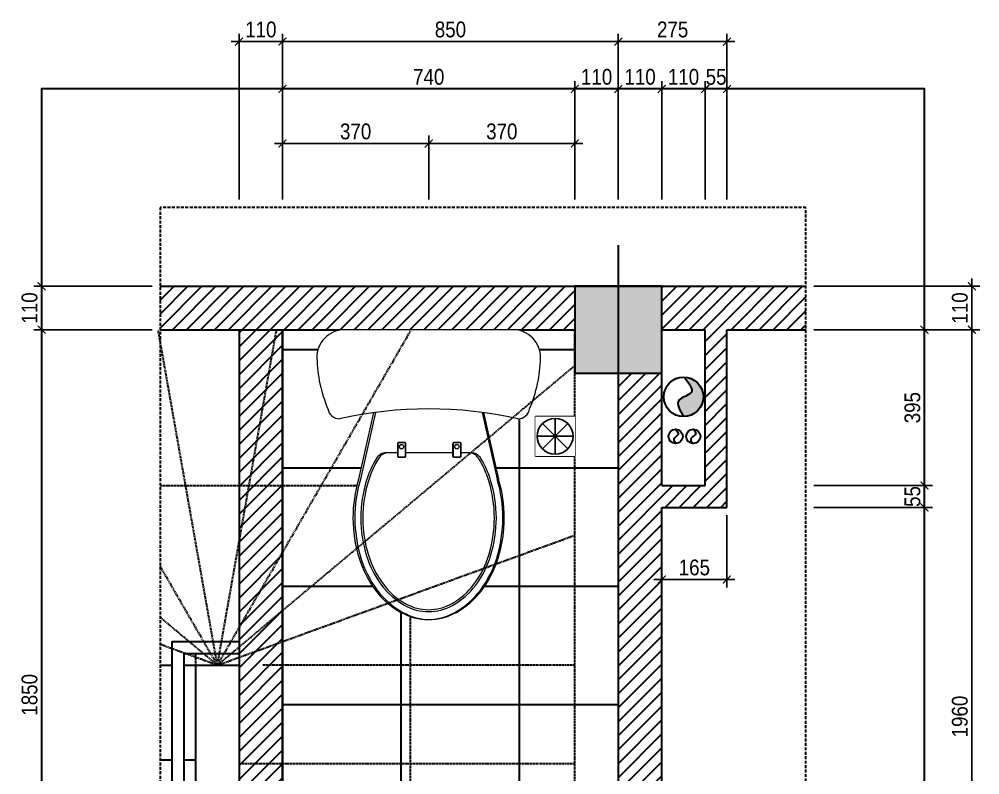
# Model space of a CAD drawing. Header units: millimetres. Extents: x -82962 to 19744, y -138000 to 4535.
# Drawn here: x -9465 to -7034, y -56803 to -54889 of the extents above; entities that cross this region are included whole.
import ezdxf

# ---------------------------------------------------------------- set-up
doc = ezdxf.new("R2010")
doc.units = ezdxf.units.MM
doc.header["$LTSCALE"] = 1000
doc.header["$MEASUREMENT"] = 0
doc.header["$PDMODE"] = 3
doc.linetypes.add('HIDDEN', pattern=[0.375, 0.25, -0.125])
doc.layers.get('0').update_dxf_attribs({"lineweight": 30})
doc.layers.get('DEFPOINTS').update_dxf_attribs({"color": 4, "lineweight": 30})
doc.layers.add('DIM KT', color=9, linetype='Continuous')
doc.layers.add('net-vatlieu', color=250, linetype='Continuous')
doc.layers.add('NOITHAT', color=156, linetype='Continuous', lineweight=5)
doc.layers.add('THAY', color=4, linetype='Continuous', lineweight=30)
doc.styles.add('ARIAL', font='arial.ttf', dxfattribs={"width": 0.85})
doc.dimstyles.new('DIM 1-100', dxfattribs={"dimscale": 0, "dimtxt": 2, "dimasz": 1, "dimexe": 1, "dimexo": 1, "dimgap": 0.5, "dimtad": 1, "dimdec": 4, "dimrnd": 1, "dimdsep": 46, "dimtxsty": 'ARIAL', "dimblk1": 'ARCHTICK', "dimblk2": 'ARCHTICK', "dimsah": 1, "dimcen": 2, "dimdle": 1, "dimclrd": 9, "dimclre": 9, "dimclrt": 1, "dimadec": 0, "dimazin": 0, "dimtfac": 1, "dimtdec": 4, "dimtix": 1, "dimtmove": 2, "dimatfit": 3, "dimldrblk": 'DOT', "dimfxl": 1, "dimtvp": 1, "dimtolj": 1, "dimarcsym": 0})

# ---------------------------------------------------------------- blocks, each defined once
blk = doc.blocks.new('\xadewwwwwww')
blk.add_wipeout([(-213.1, 0), (213.1, 0), (233.3, -3), (243.4, -6.9), (263.2, -21.1), (269.2, -28.1), (275.4, -38), (279.5, -47.7), (283.1, -70), (283.1, -71.7), (282.3, -89.1), (281, -102.3), (278.5, -121), (272.6, -149), (266.6, -170), (254, -205.6), (245.2, -218.5), (225.7, -225.6), (208.9, -222), (184.4, -217.2), (163.5, -213.6), (138.9, -209.9), (148.3, -251.9), (157.9, -294.4), (169.7, -346.4), (186.7, -421.1), (190.6, -455.8), (191.2, -476.9), (190.1, -504.1), (187.4, -528.2), (182.4, -554.4), (177.6, -572.6), (173.1, -586.9), (158.9, -620.4), (149.8, -636.9), (138.5, -654.2), (131.5, -663.6), (112.2, -684.8), (105.5, -690.9), (90.5, -702.9), (80.1, -707.6), (69.9, -716), (55.9, -721.3), (44.4, -725.9), (35.9, -729.6), (24.6, -731.4), (0.3, -734.2), (-23.9, -731.4), (-40.6, -728.5), (-58.7, -719.7), (-70.5, -716), (-82.2, -709), (-99.2, -696.7), (-117.7, -680), (-135.7, -658.9), (-149.7, -638.1), (-167.3, -603.6), (-176.5, -578.4), (-183.1, -553.7), (-190.2, -510.3), (-191.8, -476.9), (-188.2, -427.4), (-185.2, -409.7), (-177.6, -379), (-168.6, -338.9), (-161.4, -307), (-148.2, -248.8), (-139.5, -210), (-151.4, -211.7), (-174.3, -215.4), (-225.7, -225.6), (-236, -223.8), (-245.2, -218.5), (-255.3, -200.4), (-265.1, -174.6), (-275.3, -137.3), (-280.1, -110), (-283.1, -70), (-278.2, -44.2), (-263.2, -21.1), (-248.3, -9.4), (-237.3, -4.3)]).dxf.layer = 'NOITHAT'
at = {"layer": 'NOITHAT'}
for p, q in [((213.1, 0), (-213.1, 0)), ((-139.5, -210), (-177.6, -379)), ((-134.6, -209.4), (-172.9, -379)), ((135.2, -209.4), (173.4, -379)), ((138.9, -209.9), (177, -379)), ((-79.4, -311.6), (-107, -311.6)), ((60.6, -311.6), (-58, -311.6)), ((100.5, -311.6), (82, -311.6))]:
    blk.add_line(p, q, dxfattribs=at)
for points in [[(-61, -285.7), (-76.4, -285.7, 0.414214), (-79.4, -288.7), (-79.4, -320.1, 0.414214), (-76.4, -323.1), (-61, -323.1, 0.414214), (-58, -320.1), (-58, -288.7, 0.414214)], [(-61, -286.6), (-76.4, -286.6, 0.414214), (-78.4, -288.7), (-78.4, -320.1, 0.414214), (-76.4, -322.2), (-61, -322.2, 0.414214), (-58.9, -320.1), (-58.9, -288.7, 0.414214)], [(79, -285.7), (63.6, -285.7, 0.414214), (60.6, -288.7), (60.6, -320.1, 0.414214), (63.6, -323.1), (79, -323.1, 0.414214), (82, -320.1), (82, -288.7, 0.414214)], [(79, -286.6), (63.6, -286.6, 0.414214), (61.6, -288.7), (61.6, -320.1, 0.414214), (63.6, -322.2), (79, -322.2, 0.414214), (81.1, -320.1), (81.1, -288.7, 0.414214)]]:
    blk.add_lwpolyline(points, format="xyb", close=True, dxfattribs=at)
for points in [[(-177.6, -379, 0.072085), (-191.8, -476.9, 0.074875), (-176.5, -578.4, 0.085384), (-135.7, -658.9, 0.106182), (-70.5, -716, 0.127687), (-0.3, -734.2, 0.127687)], [(-172.9, -379, 0.072085), (-187, -476.9, 0.074875), (-171.8, -578.4, 0.085384), (-131, -658.9, 0.106182), (-65.7, -716, 0.127687), (4.5, -734.2, 0.127687)], [(-3.9, -734.2, 0.127687), (66.3, -716, 0.106182), (131.5, -658.9, 0.085384), (172.3, -578.4, 0.074875), (187.6, -476.9, 0.072085), (173.4, -379, 0.066201)], [(-0.3, -734.2, 0.127687), (69.9, -716, 0.106182), (135.1, -658.9, 0.085384), (175.9, -578.4, 0.074875), (191.2, -476.9, 0.072085), (177, -379, 0.066201)]]:
    blk.add_lwpolyline(points, format="xyb", dxfattribs=at)
for centre, radius in [((-68.8, -296.4), 5.81), ((-68.8, -296.4), 5.34), ((71.2, -296.4), 5.81), ((71.2, -296.4), 5.34)]:
    blk.add_circle(centre, radius, dxfattribs=at)
for centre, radius, start, end in [((-213.1, -70), 70, 90, 181.3507), ((213.1, -70), 70, 358.6493, 90), ((67.6, -63.4), 350.8, 181.3507, 202.9903), ((-67.6, -63.4), 350.8, 337.0097, 358.6493), ((-225.7, -195.6), 30, 189.1563, 270), ((0, -1227.2), 1026.7, 77.2987, 102.7013), ((225.7, -195.6), 30, 270, 350.8437), ((-107, -341.6), 30, 90, 148.7509), ((-101.1, -341.6), 30, 90, 147.9236), ((100.5, -341.6), 30, 32.0764, 90), ((106.4, -341.6), 30, 31.2491, 90), ((77.7, -453.7), 246, 148.7509, 162.872), ((77.7, -453.7), 241, 147.9236, 162.872), ((-78.3, -453.7), 241, 17.128, 32.0764), ((-78.3, -453.7), 246, 17.128, 31.2491), ((153, -476.9), 324.8, 162.872, 180), ((153, -476.9), 319.8, 162.872, 180), ((-153.6, -476.9), 319.8, 0, 17.128), ((-153.6, -476.9), 324.8, 0, 17.128), ((153, -476.9), 324.8, 180, 197.128), ((153, -476.9), 319.8, 180, 197.128), ((-153.6, -476.9), 319.8, 342.872, 0), ((-153.6, -476.9), 324.8, 342.872, 0), ((77.7, -500.1), 246, 197.128, 216.6493), ((77.7, -500.1), 241, 197.128, 216.6493), ((-78.3, -500.1), 241, 323.3507, 342.872), ((-78.3, -500.1), 246, 323.3507, 342.872), ((30, -535.6), 186.5, 216.6493, 240.8937), ((30, -535.6), 181.5, 216.6493, 240.8937), ((-30.6, -535.6), 181.5, 299.1063, 323.3507), ((-30.6, -535.6), 186.5, 299.1063, 323.3507), ((-0.3, -590), 124.3, 240.8937, 270), ((-0.3, -590), 119.3, 240.8937, 270), ((-0.3, -590), 119.3, 270, 299.1063), ((-0.3, -590), 124.3, 270, 299.1063)]:
    blk.add_arc(centre, radius, start, end, dxfattribs=at)
blk = doc.blocks.new('_ARCHTICK')
at = {"color": 0, "linetype": 'ByBlock', "const_width": 0.15}
blk.add_lwpolyline([(-0.5, -0.5), (0.5, 0.5)], dxfattribs=at)
blk = doc.blocks.new('*D436')
at = {"layer": 'DEFPOINTS', "color": 0, "ltscale": 0.2, "transparency": 16777216}
for p in [(-8058.8, -55065.8), (-8798.8, -55365.8), (-8058.8, -55365.8)]:
    blk.add_point(p, dxfattribs=at)
at = {"layer": 'THAY', "color": 9, "lineweight": -2, "ltscale": 0.2, "transparency": 16777216}
for p, q in [((-8798.8, -55345.8), (-8798.8, -55045.8)), ((-8058.8, -55345.8), (-8058.8, -55045.8)), ((-8818.8, -55065.8), (-8038.8, -55065.8))]:
    blk.add_line(p, q, dxfattribs=at)
at = {"layer": 'THAY', "color": 9, "lineweight": -2, "ltscale": 0.2, "transparency": 16777216, "xscale": 19.99999999999999, "yscale": 19.99999999999999, "zscale": 19.99999999999999, "rotation": 180}
blk.add_blockref('_ARCHTICK', (-8798.8, -55065.8), dxfattribs=at)
at = {"layer": 'THAY', "color": 9, "lineweight": -2, "ltscale": 0.2, "transparency": 16777216, "xscale": 19.99999999999999, "yscale": 19.99999999999999, "zscale": 19.99999999999999}
blk.add_blockref('_ARCHTICK', (-8058.8, -55065.8), dxfattribs=at)
at = {"layer": 'THAY', "color": 1, "ltscale": 0.2, "transparency": 16777216, "insert": (-8428.8, -55035.4), "char_height": 40, "attachment_point": 5, "style": 'ARIAL'}
blk.add_mtext('\\A1;740', dxfattribs=at)
blk = doc.blocks.new('_DOT')
at = {"color": 0, "linetype": 'ByBlock', "ltscale": 10}
blk.add_line((-0.5, 0), (-1, 0), dxfattribs=at)
at = {"color": 0, "linetype": 'ByBlock', "ltscale": 10, "const_width": 0.5}
blk.add_lwpolyline([(-0.25, 0, 1), (0.25, 0, 1)], format="xyb", close=True, dxfattribs=at)
blk = doc.blocks.new('*D437')
at = {"layer": 'DEFPOINTS', "color": 0, "ltscale": 0.2, "transparency": 16777216}
for p in [(-7948.8, -55065.8), (-8058.8, -55365.8), (-7948.8, -55365.8)]:
    blk.add_point(p, dxfattribs=at)
at = {"layer": 'THAY', "color": 9, "lineweight": -2, "ltscale": 0.2, "transparency": 16777216}
for p, q in [((-8058.8, -55345.8), (-8058.8, -55045.8)), ((-7948.8, -55345.8), (-7948.8, -55045.8)), ((-8078.8, -55065.8), (-7928.8, -55065.8))]:
    blk.add_line(p, q, dxfattribs=at)
at = {"layer": 'THAY', "color": 9, "lineweight": -2, "ltscale": 0.2, "transparency": 16777216, "xscale": 19.99999999999999, "yscale": 19.99999999999999, "zscale": 19.99999999999999, "rotation": 180}
blk.add_blockref('_ARCHTICK', (-8058.8, -55065.8), dxfattribs=at)
at = {"layer": 'THAY', "color": 9, "lineweight": -2, "ltscale": 0.2, "transparency": 16777216, "xscale": 19.99999999999999, "yscale": 19.99999999999999, "zscale": 19.99999999999999}
blk.add_blockref('_ARCHTICK', (-7948.8, -55065.8), dxfattribs=at)
at = {"layer": 'THAY', "color": 1, "ltscale": 0.2, "transparency": 16777216, "insert": (-8003.8, -55035.4), "char_height": 40, "attachment_point": 5, "style": 'ARIAL'}
blk.add_mtext('\\A1;110', dxfattribs=at)
blk = doc.blocks.new('*D438')
at = {"layer": 'DEFPOINTS', "color": 0, "ltscale": 0.2, "transparency": 16777216}
for p in [(-7838.8, -55065.8), (-7948.8, -55365.8), (-7838.8, -55365.8)]:
    blk.add_point(p, dxfattribs=at)
at = {"layer": 'THAY', "color": 9, "lineweight": -2, "ltscale": 0.2, "transparency": 16777216}
for p, q in [((-7948.8, -55345.8), (-7948.8, -55045.8)), ((-7838.8, -55345.8), (-7838.8, -55045.8)), ((-7968.8, -55065.8), (-7818.8, -55065.8))]:
    blk.add_line(p, q, dxfattribs=at)
at = {"layer": 'THAY', "color": 9, "lineweight": -2, "ltscale": 0.2, "transparency": 16777216, "xscale": 19.99999999999999, "yscale": 19.99999999999999, "zscale": 19.99999999999999, "rotation": 180}
blk.add_blockref('_ARCHTICK', (-7948.8, -55065.8), dxfattribs=at)
at = {"layer": 'THAY', "color": 9, "lineweight": -2, "ltscale": 0.2, "transparency": 16777216, "xscale": 19.99999999999999, "yscale": 19.99999999999999, "zscale": 19.99999999999999}
blk.add_blockref('_ARCHTICK', (-7838.8, -55065.8), dxfattribs=at)
at = {"layer": 'THAY', "color": 1, "ltscale": 0.2, "transparency": 16777216, "insert": (-7893.8, -55035.4), "char_height": 40, "attachment_point": 5, "style": 'ARIAL'}
blk.add_mtext('\\A1;110', dxfattribs=at)
blk = doc.blocks.new('*D439')
at = {"layer": 'DEFPOINTS', "color": 0, "ltscale": 0.2, "transparency": 16777216}
for p in [(-7728.8, -55065.8), (-7838.8, -55365.8), (-7728.8, -55365.8)]:
    blk.add_point(p, dxfattribs=at)
at = {"layer": 'THAY', "color": 9, "lineweight": -2, "ltscale": 0.2, "transparency": 16777216}
for p, q in [((-7838.8, -55345.8), (-7838.8, -55045.8)), ((-7728.8, -55345.8), (-7728.8, -55045.8)), ((-7858.8, -55065.8), (-7708.8, -55065.8))]:
    blk.add_line(p, q, dxfattribs=at)
at = {"layer": 'THAY', "color": 9, "lineweight": -2, "ltscale": 0.2, "transparency": 16777216, "xscale": 19.99999999999999, "yscale": 19.99999999999999, "zscale": 19.99999999999999, "rotation": 180}
blk.add_blockref('_ARCHTICK', (-7838.8, -55065.8), dxfattribs=at)
at = {"layer": 'THAY', "color": 9, "lineweight": -2, "ltscale": 0.2, "transparency": 16777216, "xscale": 19.99999999999999, "yscale": 19.99999999999999, "zscale": 19.99999999999999}
blk.add_blockref('_ARCHTICK', (-7728.8, -55065.8), dxfattribs=at)
at = {"layer": 'THAY', "color": 1, "ltscale": 0.2, "transparency": 16777216, "insert": (-7783.8, -55035.4), "char_height": 40, "attachment_point": 5, "style": 'ARIAL'}
blk.add_mtext('\\A1;110', dxfattribs=at)
blk = doc.blocks.new('*D440')
at = {"layer": 'DEFPOINTS', "color": 0, "ltscale": 0.2, "transparency": 16777216}
for p in [(-7673.8, -55065.8), (-7728.8, -55365.8), (-7673.8, -55365.8)]:
    blk.add_point(p, dxfattribs=at)
at = {"layer": 'THAY', "color": 9, "lineweight": -2, "ltscale": 0.2, "transparency": 16777216}
for p, q in [((-7728.8, -55345.8), (-7728.8, -55045.8)), ((-7673.8, -55345.8), (-7673.8, -55045.8)), ((-7728.8, -55065.8), (-7748.8, -55065.8)), ((-7728.8, -55065.8), (-7673.8, -55065.8)), ((-7673.8, -55065.8), (-7653.8, -55065.8))]:
    blk.add_line(p, q, dxfattribs=at)
at = {"layer": 'THAY', "color": 9, "lineweight": -2, "ltscale": 0.2, "transparency": 16777216, "xscale": 19.99999999999999, "yscale": 19.99999999999999, "zscale": 19.99999999999999}
blk.add_blockref('_ARCHTICK', (-7728.8, -55065.8), dxfattribs=at)
at = {"layer": 'THAY', "color": 9, "lineweight": -2, "ltscale": 0.2, "transparency": 16777216, "xscale": 19.99999999999999, "yscale": 19.99999999999999, "zscale": 19.99999999999999, "rotation": 180}
blk.add_blockref('_ARCHTICK', (-7673.8, -55065.8), dxfattribs=at)
at = {"layer": 'THAY', "color": 1, "ltscale": 0.2, "transparency": 16777216, "insert": (-7701.3, -55035.5), "char_height": 40, "attachment_point": 5, "style": 'ARIAL'}
blk.add_mtext('\\A1;55', dxfattribs=at)
blk = doc.blocks.new('*D441')
at = {"layer": 'DEFPOINTS', "color": 0, "ltscale": 0.2, "transparency": 16777216}
for p in [(-7948.8, -54945.8), (-8798.8, -55365.8), (-7948.8, -55365.8)]:
    blk.add_point(p, dxfattribs=at)
at = {"layer": 'THAY', "color": 9, "lineweight": -2, "ltscale": 0.2, "transparency": 16777216}
for p, q in [((-8798.8, -55345.8), (-8798.8, -54925.8)), ((-7948.8, -55345.8), (-7948.8, -54925.8)), ((-8818.8, -54945.8), (-7928.8, -54945.8))]:
    blk.add_line(p, q, dxfattribs=at)
at = {"layer": 'THAY', "color": 9, "lineweight": -2, "ltscale": 0.2, "transparency": 16777216, "xscale": 19.99999999999999, "yscale": 19.99999999999999, "zscale": 19.99999999999999, "rotation": 180}
blk.add_blockref('_ARCHTICK', (-8798.8, -54945.8), dxfattribs=at)
at = {"layer": 'THAY', "color": 9, "lineweight": -2, "ltscale": 0.2, "transparency": 16777216, "xscale": 19.99999999999999, "yscale": 19.99999999999999, "zscale": 19.99999999999999}
blk.add_blockref('_ARCHTICK', (-7948.8, -54945.8), dxfattribs=at)
at = {"layer": 'THAY', "color": 1, "ltscale": 0.2, "transparency": 16777216, "insert": (-8373.8, -54915.4), "char_height": 40, "attachment_point": 5, "style": 'ARIAL'}
blk.add_mtext('\\A1;850', dxfattribs=at)
blk = doc.blocks.new('*D442')
at = {"layer": 'DEFPOINTS', "color": 0, "ltscale": 0.2, "transparency": 16777216}
for p in [(-8908.8, -54945.8), (-8908.8, -55365.8), (-8798.8, -55365.8)]:
    blk.add_point(p, dxfattribs=at)
at = {"layer": 'THAY', "color": 9, "lineweight": -2, "ltscale": 0.2, "transparency": 16777216}
for p, q in [((-8908.8, -55345.8), (-8908.8, -54925.8)), ((-8798.8, -55345.8), (-8798.8, -54925.8)), ((-8778.8, -54945.8), (-8928.8, -54945.8))]:
    blk.add_line(p, q, dxfattribs=at)
at = {"layer": 'THAY', "color": 9, "lineweight": -2, "ltscale": 0.2, "transparency": 16777216, "xscale": 19.99999999999999, "yscale": 19.99999999999999, "zscale": 19.99999999999999, "rotation": 180}
blk.add_blockref('_ARCHTICK', (-8908.8, -54945.8), dxfattribs=at)
at = {"layer": 'THAY', "color": 9, "lineweight": -2, "ltscale": 0.2, "transparency": 16777216, "xscale": 19.99999999999999, "yscale": 19.99999999999999, "zscale": 19.99999999999999}
blk.add_blockref('_ARCHTICK', (-8798.8, -54945.8), dxfattribs=at)
at = {"layer": 'THAY', "color": 1, "ltscale": 0.2, "transparency": 16777216, "insert": (-8853.8, -54915.4), "char_height": 40, "attachment_point": 5, "style": 'ARIAL'}
blk.add_mtext('\\A1;110', dxfattribs=at)
blk = doc.blocks.new('*D443')
at = {"layer": 'DEFPOINTS', "color": 0, "ltscale": 0.2, "transparency": 16777216}
for p in [(-7673.8, -54945.8), (-7948.8, -55365.8), (-7673.8, -55365.8)]:
    blk.add_point(p, dxfattribs=at)
at = {"layer": 'THAY', "color": 9, "lineweight": -2, "ltscale": 0.2, "transparency": 16777216}
for p, q in [((-7948.8, -55345.8), (-7948.8, -54925.8)), ((-7673.8, -55345.8), (-7673.8, -54925.8)), ((-7968.8, -54945.8), (-7653.8, -54945.8))]:
    blk.add_line(p, q, dxfattribs=at)
at = {"layer": 'THAY', "color": 9, "lineweight": -2, "ltscale": 0.2, "transparency": 16777216, "xscale": 20, "yscale": 20, "zscale": 20, "rotation": 180}
blk.add_blockref('_ARCHTICK', (-7948.8, -54945.8), dxfattribs=at)
at = {"layer": 'THAY', "color": 9, "lineweight": -2, "ltscale": 0.2, "transparency": 16777216, "xscale": 20, "yscale": 20, "zscale": 20}
blk.add_blockref('_ARCHTICK', (-7673.8, -54945.8), dxfattribs=at)
at = {"layer": 'THAY', "color": 1, "ltscale": 0.2, "transparency": 16777216, "insert": (-7811.3, -54915.4), "char_height": 40, "attachment_point": 5, "style": 'ARIAL'}
blk.add_mtext('\\A1;275', dxfattribs=at)
blk = doc.blocks.new('*D444')
at = {"layer": 'DEFPOINTS', "color": 0, "ltscale": 0.2, "transparency": 16777216}
for p in [(-7473.8, -55565.8), (-7473.8, -55675.8), (-7053.8, -55675.8)]:
    blk.add_point(p, dxfattribs=at)
at = {"layer": 'THAY', "color": 9, "lineweight": -2, "ltscale": 0.2, "transparency": 16777216}
for p, q in [((-7053.8, -55545.8), (-7053.8, -55695.8)), ((-7453.8, -55565.8), (-7033.8, -55565.8)), ((-7453.8, -55675.8), (-7033.8, -55675.8))]:
    blk.add_line(p, q, dxfattribs=at)
at = {"layer": 'THAY', "color": 9, "lineweight": -2, "ltscale": 0.2, "transparency": 16777216, "xscale": 20, "yscale": 20, "zscale": 20}
for p, rotation in [((-7053.8, -55565.8), 90), ((-7053.8, -55675.8), 270)]:
    blk.add_blockref('_ARCHTICK', p, dxfattribs=dict(at, rotation=rotation))
at = {"layer": 'THAY', "color": 1, "ltscale": 0.2, "transparency": 16777216, "insert": (-7084.2, -55620.8), "char_height": 40, "attachment_point": 5, "rotation": 90, "style": 'ARIAL'}
blk.add_mtext('\\A1;110', dxfattribs=at)
blk = doc.blocks.new('*D445')
at = {"layer": 'DEFPOINTS', "color": 0, "ltscale": 0.2, "transparency": 16777216}
for p in [(-7473.8, -55675.8), (-7473.8, -56070.8), (-7173.8, -56070.8)]:
    blk.add_point(p, dxfattribs=at)
at = {"layer": 'THAY', "color": 9, "lineweight": -2, "ltscale": 0.2, "transparency": 16777216}
for p, q in [((-7173.8, -55655.8), (-7173.8, -56090.8)), ((-7453.8, -55675.8), (-7153.8, -55675.8)), ((-7453.8, -56070.8), (-7153.8, -56070.8))]:
    blk.add_line(p, q, dxfattribs=at)
at = {"layer": 'THAY', "color": 9, "lineweight": -2, "ltscale": 0.2, "transparency": 16777216, "xscale": 20, "yscale": 20, "zscale": 20}
for p, rotation in [((-7173.8, -55675.8), 90), ((-7173.8, -56070.8), 270)]:
    blk.add_blockref('_ARCHTICK', p, dxfattribs=dict(at, rotation=rotation))
at = {"layer": 'THAY', "color": 1, "ltscale": 0.2, "transparency": 16777216, "insert": (-7204.2, -55873.3), "char_height": 40, "attachment_point": 5, "rotation": 90, "style": 'ARIAL'}
blk.add_mtext('\\A1;395', dxfattribs=at)
blk = doc.blocks.new('*D446')
at = {"layer": 'DEFPOINTS', "color": 0, "ltscale": 0.2, "transparency": 16777216}
for p in [(-7473.8, -56070.8), (-7473.8, -56125.8), (-7173.8, -56125.8)]:
    blk.add_point(p, dxfattribs=at)
at = {"layer": 'THAY', "color": 9, "lineweight": -2, "ltscale": 0.2, "transparency": 16777216}
for p, q in [((-7453.8, -56070.8), (-7153.8, -56070.8)), ((-7173.8, -56070.8), (-7173.8, -56050.8)), ((-7173.8, -56070.8), (-7173.8, -56125.8)), ((-7453.8, -56125.8), (-7153.8, -56125.8)), ((-7173.8, -56125.8), (-7173.8, -56145.8))]:
    blk.add_line(p, q, dxfattribs=at)
at = {"layer": 'THAY', "color": 9, "lineweight": -2, "ltscale": 0.2, "transparency": 16777216, "xscale": 20, "yscale": 20, "zscale": 20}
for p, rotation in [((-7173.8, -56070.8), 270), ((-7173.8, -56125.8), 90)]:
    blk.add_blockref('_ARCHTICK', p, dxfattribs=dict(at, rotation=rotation))
at = {"layer": 'THAY', "color": 1, "ltscale": 0.2, "transparency": 16777216, "insert": (-7204.1, -56098.3), "char_height": 40, "attachment_point": 5, "rotation": 90, "style": 'ARIAL'}
blk.add_mtext('\\A1;55', dxfattribs=at)
blk = doc.blocks.new('*D447')
at = {"layer": 'DEFPOINTS', "color": 0, "ltscale": 0.2, "transparency": 16777216}
for p in [(-7473.8, -56125.8), (-7473.8, -57635.8), (-7173.8, -57635.8)]:
    blk.add_point(p, dxfattribs=at)
at = {"layer": 'THAY', "color": 9, "lineweight": -2, "ltscale": 0.2, "transparency": 16777216}
for p, q in [((-7173.8, -56105.8), (-7173.8, -57655.8)), ((-7453.8, -56125.8), (-7153.8, -56125.8)), ((-7453.8, -57635.8), (-7153.8, -57635.8))]:
    blk.add_line(p, q, dxfattribs=at)
at = {"layer": 'THAY', "color": 9, "lineweight": -2, "ltscale": 0.2, "transparency": 16777216, "xscale": 20, "yscale": 20, "zscale": 20}
for p, rotation in [((-7173.8, -56125.8), 90), ((-7173.8, -57635.8), 270)]:
    blk.add_blockref('_ARCHTICK', p, dxfattribs=dict(at, rotation=rotation))
at = {"layer": 'THAY', "color": 1, "ltscale": 0.2, "transparency": 16777216, "insert": (-7204.2, -56880.8), "char_height": 40, "attachment_point": 5, "rotation": 90, "style": 'ARIAL'}
blk.add_mtext('\\A1;1510', dxfattribs=at)
blk = doc.blocks.new('*D448')
at = {"layer": 'DEFPOINTS', "color": 0, "ltscale": 0.2, "transparency": 16777216}
for p in [(-7473.8, -55675.8), (-7053.8, -55675.8), (-7473.8, -57635.8)]:
    blk.add_point(p, dxfattribs=at)
at = {"layer": 'THAY', "color": 9, "lineweight": -2, "ltscale": 0.2, "transparency": 16777216}
for p, q in [((-7053.8, -57655.8), (-7053.8, -55655.8)), ((-7453.8, -55675.8), (-7033.8, -55675.8)), ((-7453.8, -57635.8), (-7033.8, -57635.8))]:
    blk.add_line(p, q, dxfattribs=at)
at = {"layer": 'THAY', "color": 9, "lineweight": -2, "ltscale": 0.2, "transparency": 16777216, "xscale": 20, "yscale": 20, "zscale": 20}
for p, rotation in [((-7053.8, -55675.8), 90), ((-7053.8, -57635.8), 270)]:
    blk.add_blockref('_ARCHTICK', p, dxfattribs=dict(at, rotation=rotation))
at = {"layer": 'THAY', "color": 1, "ltscale": 0.2, "transparency": 16777216, "insert": (-7084.2, -56655.8), "char_height": 40, "attachment_point": 5, "rotation": 90, "style": 'ARIAL'}
blk.add_mtext('\\A1;1960', dxfattribs=at)
blk = doc.blocks.new('*D449')
at = {"layer": 'DEFPOINTS', "color": 0, "ltscale": 0.2, "transparency": 16777216}
for p in [(-9108.8, -55565.8), (-9408.8, -55675.8), (-9108.8, -55675.8)]:
    blk.add_point(p, dxfattribs=at)
at = {"layer": 'THAY', "color": 9, "lineweight": -2, "ltscale": 0.2, "transparency": 16777216}
for p, q in [((-9408.8, -55545.8), (-9408.8, -55695.8)), ((-9128.8, -55565.8), (-9428.8, -55565.8)), ((-9128.8, -55675.8), (-9428.8, -55675.8))]:
    blk.add_line(p, q, dxfattribs=at)
at = {"layer": 'THAY', "color": 9, "lineweight": -2, "ltscale": 0.2, "transparency": 16777216, "xscale": 20, "yscale": 20, "zscale": 20}
for p, rotation in [((-9408.8, -55565.8), 90), ((-9408.8, -55675.8), 270)]:
    blk.add_blockref('_ARCHTICK', p, dxfattribs=dict(at, rotation=rotation))
at = {"layer": 'THAY', "color": 1, "ltscale": 0.2, "transparency": 16777216, "insert": (-9439.2, -55620.8), "char_height": 40, "attachment_point": 5, "rotation": 90, "style": 'ARIAL'}
blk.add_mtext('\\A1;110', dxfattribs=at)
blk = doc.blocks.new('*D450')
at = {"layer": 'DEFPOINTS', "color": 0, "ltscale": 0.2, "transparency": 16777216}
for p in [(-9108.8, -55675.8), (-9408.8, -57525.8), (-9108.8, -57525.8)]:
    blk.add_point(p, dxfattribs=at)
at = {"layer": 'THAY', "color": 9, "lineweight": -2, "ltscale": 0.2, "transparency": 16777216}
for p, q in [((-9408.8, -55655.8), (-9408.8, -57545.8)), ((-9128.8, -55675.8), (-9428.8, -55675.8)), ((-9128.8, -57525.8), (-9428.8, -57525.8))]:
    blk.add_line(p, q, dxfattribs=at)
at = {"layer": 'THAY', "color": 9, "lineweight": -2, "ltscale": 0.2, "transparency": 16777216, "xscale": 20, "yscale": 20, "zscale": 20}
for p, rotation in [((-9408.8, -55675.8), 90), ((-9408.8, -57525.8), 270)]:
    blk.add_blockref('_ARCHTICK', p, dxfattribs=dict(at, rotation=rotation))
at = {"layer": 'THAY', "color": 1, "ltscale": 0.2, "transparency": 16777216, "insert": (-9439.2, -56600.8), "char_height": 40, "attachment_point": 5, "rotation": 90, "style": 'ARIAL'}
blk.add_mtext('\\A1;1850', dxfattribs=at)
blk = doc.blocks.new('*D452')
at = {"layer": 'DEFPOINTS', "color": 0, "ltscale": 0.2, "transparency": 16777216}
for p in [(-8428.8, -55204.1), (-8798.8, -55365.8), (-8428.8, -55365.8)]:
    blk.add_point(p, dxfattribs=at)
at = {"layer": 'THAY', "color": 9, "lineweight": -2, "ltscale": 0.2, "transparency": 16777216}
for p, q in [((-8798.8, -55345.8), (-8798.8, -55184.1)), ((-8428.8, -55345.8), (-8428.8, -55184.1)), ((-8818.8, -55204.1), (-8408.8, -55204.1))]:
    blk.add_line(p, q, dxfattribs=at)
at = {"layer": 'THAY', "color": 9, "lineweight": -2, "ltscale": 0.2, "transparency": 16777216, "xscale": 20, "yscale": 20, "zscale": 20, "rotation": 180}
blk.add_blockref('_ARCHTICK', (-8798.8, -55204.1), dxfattribs=at)
at = {"layer": 'THAY', "color": 9, "lineweight": -2, "ltscale": 0.2, "transparency": 16777216, "xscale": 20, "yscale": 20, "zscale": 20}
blk.add_blockref('_ARCHTICK', (-8428.8, -55204.1), dxfattribs=at)
at = {"layer": 'THAY', "color": 1, "ltscale": 0.2, "transparency": 16777216, "insert": (-8613.8, -55173.7), "char_height": 40, "attachment_point": 5, "style": 'ARIAL'}
blk.add_mtext('\\A1;370', dxfattribs=at)
blk = doc.blocks.new('*D453')
at = {"layer": 'DEFPOINTS', "color": 0, "ltscale": 0.2, "transparency": 16777216}
for p in [(-8058.8, -55204.1), (-8428.8, -55365.8), (-8058.8, -55365.8)]:
    blk.add_point(p, dxfattribs=at)
at = {"layer": 'THAY', "color": 9, "lineweight": -2, "ltscale": 0.2, "transparency": 16777216}
for p, q in [((-8428.8, -55345.8), (-8428.8, -55184.1)), ((-8058.8, -55345.8), (-8058.8, -55184.1)), ((-8448.8, -55204.1), (-8038.8, -55204.1))]:
    blk.add_line(p, q, dxfattribs=at)
at = {"layer": 'THAY', "color": 9, "lineweight": -2, "ltscale": 0.2, "transparency": 16777216, "xscale": 20, "yscale": 20, "zscale": 20, "rotation": 180}
blk.add_blockref('_ARCHTICK', (-8428.8, -55204.1), dxfattribs=at)
at = {"layer": 'THAY', "color": 9, "lineweight": -2, "ltscale": 0.2, "transparency": 16777216, "xscale": 20, "yscale": 20, "zscale": 20}
blk.add_blockref('_ARCHTICK', (-8058.8, -55204.1), dxfattribs=at)
at = {"layer": 'THAY', "color": 1, "ltscale": 0.2, "transparency": 16777216, "insert": (-8243.8, -55173.7), "char_height": 40, "attachment_point": 5, "style": 'ARIAL'}
blk.add_mtext('\\A1;370', dxfattribs=at)
blk = doc.blocks.new('*D460')
at = {"layer": 'DEFPOINTS', "color": 0, "ltscale": 0.2, "transparency": 16777216}
for p in [(-7838.8, -56125.8), (-7673.8, -56125.8), (-7673.8, -56308.7)]:
    blk.add_point(p, dxfattribs=at)
at = {"layer": 'THAY', "color": 9, "lineweight": -2, "ltscale": 0.2, "transparency": 16777216}
for p, q in [((-7838.8, -56145.8), (-7838.8, -56328.7)), ((-7673.8, -56145.8), (-7673.8, -56328.7)), ((-7858.8, -56308.7), (-7653.8, -56308.7))]:
    blk.add_line(p, q, dxfattribs=at)
at = {"layer": 'THAY', "color": 9, "lineweight": -2, "ltscale": 0.2, "transparency": 16777216, "xscale": 20.00000000000004, "yscale": 20.00000000000004, "zscale": 20.00000000000004, "rotation": 180}
blk.add_blockref('_ARCHTICK', (-7838.8, -56308.7), dxfattribs=at)
at = {"layer": 'THAY', "color": 9, "lineweight": -2, "ltscale": 0.2, "transparency": 16777216, "xscale": 20.00000000000004, "yscale": 20.00000000000004, "zscale": 20.00000000000004}
blk.add_blockref('_ARCHTICK', (-7673.8, -56308.7), dxfattribs=at)
at = {"layer": 'THAY', "color": 1, "ltscale": 0.2, "transparency": 16777216, "insert": (-7756.3, -56278.3), "char_height": 40, "attachment_point": 5, "style": 'ARIAL'}
blk.add_mtext('\\A1;165', dxfattribs=at)
blk = doc.blocks.new('thoat san')
at = {"layer": 'DIM KT', "ltscale": 0.2}
blk.add_lwpolyline([(11118.2, -57204.1), (11218.2, -57204.1), (11218.2, -57104.1), (11118.2, -57104.1)], close=True, dxfattribs=at)
at = {"ltscale": 0.2}
blk.add_wipeout([(11118.2, -57104.1), (11218.2, -57104.1), (11218.2, -57204.1), (11118.2, -57204.1)], dxfattribs=at).dxf.layer = 'DIM KT'
at = {"layer": 'DIM KT', "ltscale": 0.2}
blk.add_circle((11168.2, -57154.1), 45.3, dxfattribs=at)
at = {"layer": 'net-vatlieu', "ltscale": 0.2}
for p in [(11168.2, -57108.8), (11136.1, -57122.1), (11200.2, -57122.1), (11122.8, -57154.1), (11136.1, -57186.1), (11213.5, -57154.1), (11168.2, -57199.4), (11200.2, -57186.1)]:
    blk.add_line(p, (11168.2, -57154.1), dxfattribs=at)

msp = doc.modelspace()

# ---------------------------------------------------------------- hatches: boundary and pattern name
at = {"layer": 'THAY', "ltscale": 0.2}
h = msp.add_hatch(dxfattribs=at)
h.set_pattern_fill('ANSI31', color=256, scale=200, style=0, double=1)
h.paths.add_polyline_path([(-8058.77652, -55565.81214), (-9108.77652, -55565.81214), (-9108.77652, -55675.81214), (-8058.77652, -55675.81214)])
h = msp.add_hatch(dxfattribs=at)
h.set_pattern_fill('ANSI31', color=256, scale=200, style=0, double=1)
h.paths.add_polyline_path([(-7473.77652, -55565.81214), (-7838.77652, -55565.81214), (-7838.77652, -55675.81214), (-7728.77652, -55675.81214), (-7673.77652, -55675.81214), (-7473.77652, -55675.81214)])
h.paths.add_polyline_path([(-7673.77652, -55675.81214), (-7728.77652, -55675.81214), (-7728.77652, -56070.81214), (-7838.77652, -56070.81214), (-7838.77652, -55785.81214), (-7948.77652, -55785.81214), (-7948.77652, -57635.81214), (-7838.77652, -57635.81214), (-7838.77652, -56125.81214), (-7673.77652, -56125.81214)])
h.paths.add_polyline_path([(-7948.77652, -57525.81214), (-8058.77652, -57525.81214), (-8058.77652, -57635.81214), (-7948.77652, -57635.81214)])
h.paths.add_polyline_path([(-8798.77652, -55675.81214), (-8908.77652, -55675.81214), (-8908.77652, -57635.81214), (-8798.77652, -57635.81214)])
at = {"layer": 'THAY', "linetype": 'Continuous'}
msp.add_hatch(color=256, dxfattribs=at).paths.add_polyline_path([(-7838.77652, -55565.81214), (-8058.77652, -55565.81214), (-8058.77652, -55785.81214), (-7838.77652, -55785.81214)])
at = {"layer": 'THAY', "ltscale": 0.2}
h = msp.add_hatch(dxfattribs=at)
h.set_pattern_fill('_USER', color=256, scale=300, style=0, double=1, pattern_type=0)
h.set_pattern_definition([(0, (-8798.78, -57525.8), (0, 300), []), (90, (-8798.78, -57525.8), (-300, 2e-14), [])])
h.paths.add_polyline_path([(-7948.77652, -55785.81214), (-8058.77652, -55785.81214), (-8058.77652, -55675.81214), (-8215.64215, -55675.81214, -0.4211354459), (-8145.66161, -55747.46223, -0.0947020675), (-8173.42671, -55876.2015, -0.368145052), (-8203.04445, -55901.42767, 0.021504955), (-8289.91233, -55885.73916), (-8251.76331, -56054.77744, -0.0720848625), (-8237.57732, -56152.66404, -0.07487463), (-8252.87011, -56254.2142, -0.0853843489), (-8293.66637, -56334.66736, -0.106182375), (-8358.90758, -56391.83902, -0.1276873859), (-8429.07732, -56410.0556, -0.1276873859), (-8499.24705, -56391.83902, -0.106182375), (-8564.48826, -56334.66736, -0.0853843489), (-8605.28452, -56254.2142, -0.07487463), (-8620.57732, -56152.66404, -0.0720848625), (-8606.39132, -56054.77744), (-8568.25553, -55885.82328, 0.0213537746), (-8654.50858, -55901.42767, -0.368145052), (-8684.12632, -55876.2015, -0.0947019797), (-8711.89142, -55747.46235, -0.4211359589), (-8641.91088, -55675.81214), (-8798.77652, -55675.81214), (-8798.77652, -57525.81214), (-8738.77652, -57525.81214), (-8118.77652, -57525.81214), (-8058.77652, -57525.81214), (-7948.77652, -57525.81214), (-7948.77652, -57333.25388, -0.3359133755), (-8115.55065, -57432.67488, -0.143177867), (-8187.84579, -57411.53948, -0.1071751254), (-8255.96035, -57343.83477, -0.0783343642), (-8296.5653, -57252.54912, -0.0656394596), (-8311.95672, -57135.81214, -0.0656394596), (-8296.5653, -57019.07517, -0.0783343642), (-8255.96035, -56927.78952, -0.1071751254), (-8187.84579, -56860.08481, -0.143177867), (-8115.55065, -56838.94941, -0.3359133755), (-7948.77652, -56938.37041)])
at = {"layer": 'THAY', "linetype": 'Continuous'}
h = msp.add_hatch(color=256, dxfattribs=at)
edge = h.paths.add_edge_path()
edge.add_spline(control_points=[(-7782.37622, -55795.85692), (-7770.28221, -55810.93317), (-7748.05817, -55838.63738), (-7811.02819, -55850.65577), (-7793.28545, -55879.92901), (-7783.64031, -55895.84227)], knot_values=[0, 0, 0, 0, 43.0954372189, 79.1924680076, 122.1881183082, 122.1881183082, 122.1881183082, 122.1881183082], degree=3, periodic=0)
edge.add_arc((-7783.58545, -55845.8423), 50, 269.93713879, 360)
edge.add_arc((-7783.58545, -55845.8423), 50, 360, 448.61419338)

# ---------------------------------------------------------------- linework, layer by layer
at = {"layer": 'THAY', "ltscale": 0.01}
for p, q in [((-7948.77652, -58350.14267), (-7948.77652, -55461.41641)), ((-9108.77652, -55565.81214), (-7473.77652, -55565.81214))]:
    msp.add_line(p, q, dxfattribs=at)
at = {"layer": 'THAY'}
for p, q in [((-9108.77652, -55565.81214), (-7473.77652, -55565.81214)), ((-9108.77652, -55675.81214), (-8058.77652, -55675.81214)), ((-7838.77652, -55675.81214), (-7728.77652, -55675.81214)), ((-7673.77652, -55675.81214), (-7473.77652, -55675.81214)), ((-9108.77652, -56525.81214), (-9078.77652, -56525.81214)), ((-9018.77652, -56525.81214), (-8908.77652, -56525.81214)), ((-9018.77652, -56525.81214), (-9018.77652, -57485.81214)), ((-9108.77652, -56765.81214), (-9078.77652, -56765.81214)), ((-9048.77652, -56765.81214), (-9018.77652, -56765.81214))]:
    msp.add_line(p, q, dxfattribs=at)
at = {"layer": 'THAY', "linetype": 'HIDDEN', "ltscale": 0.01}
for p, q in [((-8963.77652, -56525.81214), (-9113.65445, -55675.81214)), ((-8963.77652, -56525.81214), (-8813.89858, -55675.81214)), ((-8058.77652, -57635.81214), (-8058.77652, -55675.81214)), ((-8963.77652, -56525.81214), (-9108.77652, -56274.66478)), ((-8963.77652, -56525.81214), (-9108.77652, -56404.1427)), ((-8963.77652, -56525.81214), (-9108.77652, -56473.03646)), ((-9018.77652, -56495.81214), (-9018.77652, -56525.81214)), ((-9018.77652, -56495.81214), (-9018.77652, -56525.24434)), ((-9018.77652, -56495.81214), (-9018.77652, -57485.81214)), ((-8058.77652, -56525.81214), (-8848.77652, -56525.81214)), ((-8058.77652, -56775.81214), (-8908.77652, -56775.81214))]:
    msp.add_line(p, q, dxfattribs=at)
at = {"layer": 'THAY', "linetype": 'Continuous'}
for p, q in [((-8908.77652, -55675.81214), (-8908.77652, -57635.81214)), ((-8798.77652, -55675.81214), (-8798.77652, -57635.81214)), ((-7838.77652, -56070.81214), (-7838.77652, -55675.81214)), ((-7728.77652, -56070.81214), (-7728.77652, -55675.81214)), ((-7673.77652, -56125.81214), (-7673.77652, -55675.81214)), ((-8058.77652, -55785.81214), (-7948.77652, -55785.81214)), ((-7948.77652, -57525.81214), (-7948.77652, -55785.81214)), ((-7838.77652, -56070.81214), (-7838.77652, -55785.81214)), ((-7838.77652, -56070.81214), (-7728.77652, -56070.81214)), ((-7838.77652, -57635.81214), (-7838.77652, -56125.81214)), ((-7838.77652, -56125.81214), (-7673.77652, -56125.81214)), ((-9078.77652, -56465.81214), (-8908.77652, -56465.81214)), ((-9078.77652, -56465.81214), (-9078.77652, -57485.81214)), ((-9048.77652, -56495.81214), (-9048.77652, -57485.81214)), ((-9048.77652, -56495.81214), (-8908.77652, -56495.81214)), ((-9048.77652, -56525.24434), (-9019.75998, -56525.24434)), ((-9048.77652, -56525.24434), (-9019.75998, -56525.24434))]:
    msp.add_line(p, q, dxfattribs=at)
at = {"layer": 'THAY'}
msp.add_lwpolyline([(-7838.77652, -55565.81214), (-8058.77652, -55565.81214), (-8058.77652, -55785.81214), (-7838.77652, -55785.81214)], close=True, dxfattribs=at)
at = {"layer": 'THAY', "linetype": 'HIDDEN', "ltscale": 0.01}
msp.add_lwpolyline([(-9108.77652, -56070.81214), (-8475.61243, -56070.81214), (-8475.61243, -57525.81214)], dxfattribs=at)
at = {"layer": 'THAY', "linetype": 'Continuous'}
for centre, radius in [((-7783.58545, -55845.8423), 50), ((-7803.83031, -55946.02363), 18), ((-7759.09291, -55946.02363), 18)]:
    msp.add_circle(centre, radius, dxfattribs=at)
for points in [[(-7782.37622, -55795.85692), (-7764.7616, -55835.18811), (-7795.28724, -55854.45417), (-7783.64031, -55895.84227)], [(-7804.04136, -55928.02486), (-7797.6593, -55941.23786), (-7807.91197, -55952.89651), (-7802.76686, -55963.99218)], [(-7758.61056, -55928.03009), (-7753.07812, -55939.97369), (-7762.37418, -55948.45561), (-7764.59721, -55958.7549), (-7758.52126, -55964.01455)]]:
    msp.add_spline(points, degree=3, dxfattribs=at)

# ---------------------------------------------------------------- dimensions: what is measured, and where the dimension line sits
at = {"layer": 'THAY', "ltscale": 0.2}
for base, p1, p2, picture, middle in [((-8908.77652, -54945.81214), (-8798.77652, -55365.81214), (-8908.77652, -55365.81214), '*D442', (-8853.77652, -54915.38922)), ((-7948.77652, -54945.81214), (-8798.77652, -55365.81214), (-7948.77652, -55365.81214), '*D441', (-8373.77652, -54915.38922)), ((-7673.77652, -54945.81214), (-7948.77652, -55365.81214), (-7673.77652, -55365.81214), '*D443', (-7811.27652, -54915.38922)), ((-8058.77652, -55065.81214), (-8798.77652, -55365.81214), (-8058.77652, -55365.81214), '*D436', (-8428.77652, -55035.38922)), ((-7948.77652, -55065.81214), (-8058.77652, -55365.81214), (-7948.77652, -55365.81214), '*D437', (-8003.77652, -55035.38922)), ((-7838.77652, -55065.81214), (-7948.77652, -55365.81214), (-7838.77652, -55365.81214), '*D438', (-7893.77652, -55035.38922)), ((-7728.77652, -55065.81214), (-7838.77652, -55365.81214), (-7728.77652, -55365.81214), '*D439', (-7783.77652, -55035.38922)), ((-7673.77652, -55065.81214), (-7728.77652, -55365.81214), (-7673.77652, -55365.81214), '*D440', (-7701.27652, -55035.47108)), ((-8428.77652, -55204.14162), (-8798.77652, -55365.81214), (-8428.77652, -55365.81214), '*D452', (-8613.77652, -55173.70506)), ((-8058.77652, -55204.14162), (-8428.77652, -55365.81214), (-8058.77652, -55365.81214), '*D453', (-8243.77652, -55173.70506)), ((-7673.77652, -56308.745), (-7838.77652, -56125.81214), (-7673.77652, -56125.81214), '*D460', (-7756.27652, -56278.32208))]:
    dim = msp.add_linear_dim(base=base, p1=p1, p2=p2, dimstyle='DIM 1-100', override={"dimscale": 20}, dxfattribs=at)
    dim.commit()
    dim.dimension.update_dxf_attribs({"geometry": picture, "text_midpoint": middle})
for base, p1, p2, picture, middle in [((-9408.77652, -55675.81214), (-9108.77652, -55565.81214), (-9108.77652, -55675.81214), '*D449', (-9439.19944, -55620.81214)), ((-7053.77652, -55675.81214), (-7473.77652, -55565.81214), (-7473.77652, -55675.81214), '*D444', (-7084.19944, -55620.81214)), ((-9408.77652, -57525.81214), (-9108.77652, -55675.81214), (-9108.77652, -57525.81214), '*D450', (-9439.19944, -56600.81214)), ((-7173.77652, -56070.81214), (-7473.77652, -55675.81214), (-7473.77652, -56070.81214), '*D445', (-7204.21308, -55873.31214)), ((-7053.77652, -55675.81214), (-7473.77652, -57635.81214), (-7473.77652, -55675.81214), '*D448', (-7084.19944, -56655.81214)), ((-7173.77652, -56125.81214), (-7473.77652, -56070.81214), (-7473.77652, -56125.81214), '*D446', (-7204.11758, -56098.31214)), ((-7173.77652, -57635.81214), (-7473.77652, -56125.81214), (-7473.77652, -57635.81214), '*D447', (-7204.19944, -56880.81214))]:
    dim = msp.add_linear_dim(base=base, p1=p1, p2=p2, angle=90, dimstyle='DIM 1-100', override={"dimscale": 20}, dxfattribs=at)
    dim.commit()
    dim.dimension.update_dxf_attribs({"geometry": picture, "text_midpoint": middle})

# ---------------------------------------------------------------- next in the draw order: block references
at = {"layer": 'THAY'}
msp.add_blockref('\xadewwwwwww', (-8428.77652, -55675.81214), dxfattribs=at)

# ---------------------------------------------------------------- next in the draw order: linework, layer by layer
at = {"layer": 'THAY', "linetype": 'HIDDEN', "ltscale": 0.01}
for q in [(-8473.02879, -55675.81214), (-8058.77652, -55766.42698), (-8058.77652, -56196.41908)]:
    msp.add_line((-8963.77652, -56525.81214), q, dxfattribs=at)
at = {"layer": 'THAY', "ltscale": 0.2}
msp.add_lwpolyline([(-9408.77652, -58650.14267), (-7173.77652, -58650.14267), (-7173.77652, -55065.81214), (-9408.77652, -55065.81214)], close=True, dxfattribs=at)
at = {"layer": 'THAY', "linetype": 'HIDDEN', "ltscale": 0.03}
msp.add_lwpolyline([(-9108.77652, -58350.14267), (-7473.77652, -58350.14267), (-7473.77652, -55365.81214), (-9108.77652, -55365.81214)], close=True, dxfattribs=at)

# ---------------------------------------------------------------- next in the draw order: block references
at = {"layer": 'THAY'}
msp.add_blockref('thoat san', (-19276.92933, 1208.30002), dxfattribs=at)

doc.saveas('drawing.dxf')
